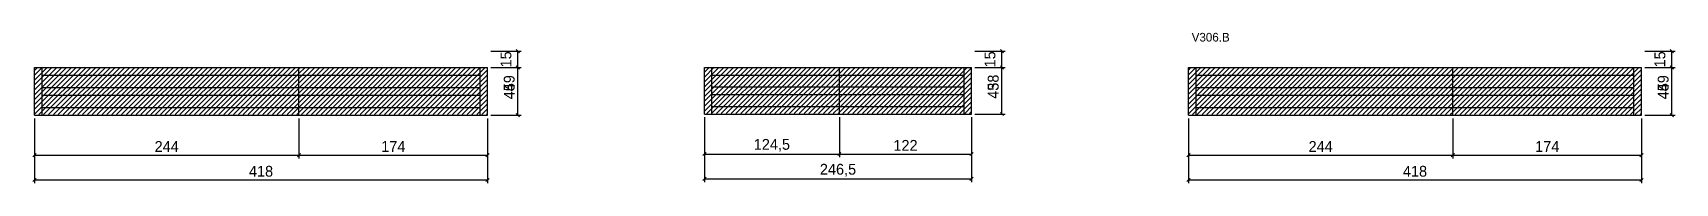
# Model space of a CAD drawing. Extents: x -2 to 1514, y -257 to -118.
import ezdxf

# ---------------------------------------------------------------- set-up
doc = ezdxf.new("R2010")
doc.units = 0
for name, color, linetype in [('COTA', 241, 'Continuous'), ('NOMENCLATURA', 7, 'Continuous'), ('Painéis', 200, 'Continuous'), ('Reaproveitamento', 251, 'Continuous'), ('SARR_2.2x7', 40, 'Continuous')]:
    doc.layers.add(name, color=color, linetype=linetype)
doc.dimstyles.new('PAINEL', dxfattribs={"dimtxt": 10, "dimasz": 3, "dimexe": 3, "dimexo": 3, "dimgap": 3, "dimtad": 1, "dimblk": 'OBLIQUE', "dimblk1": 'OBLIQUE', "dimcen": 2.5, "dimclrd": 4, "dimclre": 4, "dimclrt": 240, "dimazin": 3, "dimtfac": 1, "dimtmove": 0, "dimatfit": 3})

# ---------------------------------------------------------------- blocks, each defined once
blk = doc.blocks.new('_OBLIQUE')
at = {"color": 0, "linetype": 'BYBLOCK'}
blk.add_line((-0.5, -0.5), (0.5, 0.5), dxfattribs=at)

msp = doc.modelspace()

# ---------------------------------------------------------------- hatches: boundary and pattern name
at = {"layer": 'Reaproveitamento'}
h = msp.add_hatch(dxfattribs=at)
h.set_pattern_fill('ANSI31')
h.paths.add_polyline_path([(0, -193.6), (244, -193.6), (244, -150), (0, -150)])
h = msp.add_hatch(dxfattribs=at)
h.set_pattern_fill('ANSI31')
h.paths.add_polyline_path([(244, -193.6), (418, -193.6), (418, -150), (244, -150)])
h = msp.add_hatch(dxfattribs=at)
h.set_pattern_fill('ANSI31')
h.paths.add_polyline_path([(618, -192.6), (742.5, -192.6), (742.5, -150), (618, -150)])
h = msp.add_hatch(dxfattribs=at)
h.set_pattern_fill('ANSI31')
h.paths.add_polyline_path([(742.5, -192.6), (864.5, -192.6), (864.5, -150), (742.5, -150)])
h = msp.add_hatch(dxfattribs=at)
h.set_pattern_fill('ANSI31')
h.paths.add_polyline_path([(1064.5, -193.6), (1308.5, -193.6), (1308.5, -150), (1064.5, -150)])
h = msp.add_hatch(dxfattribs=at)
h.set_pattern_fill('ANSI31')
h.paths.add_polyline_path([(1308.5, -193.6), (1482.5, -193.6), (1482.5, -150), (1308.5, -150)])

# ---------------------------------------------------------------- linework, layer by layer
at = {"layer": 'Painéis'}
for p, q in [((0, -150), (244, -150)), ((0, -194), (0, -150)), ((244, -194), (244, -150)), ((244, -150), (418, -150)), ((418, -194), (418, -150)), ((618, -150), (742.5, -150)), ((618, -193), (618, -150)), ((742.5, -193), (742.5, -150)), ((742.5, -150), (864.5, -150)), ((864.5, -193), (864.5, -150)), ((1064.5, -150), (1308.5, -150)), ((1064.5, -194), (1064.5, -150)), ((1308.5, -194), (1308.5, -150)), ((1308.5, -150), (1482.5, -150)), ((1482.5, -194), (1482.5, -150)), ((0, -194), (244, -194)), ((244, -194), (418, -194)), ((618, -193), (742.5, -193)), ((742.5, -193), (864.5, -193)), ((1064.5, -194), (1308.5, -194)), ((1308.5, -194), (1482.5, -194))]:
    msp.add_line(p, q, dxfattribs=at)
at = {"layer": 'SARR_2.2x7'}
for p, q in [((7, -194), (7, -150)), ((411, -194), (411, -150)), ((625, -193), (625, -150)), ((857.5, -193), (857.5, -150)), ((1071.5, -194), (1071.5, -150)), ((1475.5, -194), (1475.5, -150))]:
    msp.add_line(p, q, dxfattribs=at)
for points in [[(7, -157), (244, -157)], [(7, -157), (244, -157)], [(244, -157), (411, -157)], [(244, -157), (411, -157)], [(625, -157), (742.5, -157)], [(625, -157), (742.5, -157)], [(742.5, -157), (857.5, -157)], [(742.5, -157), (857.5, -157)], [(1071.5, -157), (1308.5, -157)], [(1071.5, -157), (1308.5, -157)], [(1308.5, -157), (1475.5, -157)], [(1308.5, -157), (1475.5, -157)], [(7, -168.5), (244, -168.5)], [(7, -168.5), (244, -168.5)], [(7, -175.5), (244, -175.5)], [(7, -175.5), (244, -175.5)], [(244, -168.5), (411, -168.5)], [(244, -168.5), (411, -168.5)], [(244, -175.5), (411, -175.5)], [(244, -175.5), (411, -175.5)], [(625, -168), (742.5, -168)], [(625, -168), (742.5, -168)], [(625, -175), (742.5, -175)], [(625, -175), (742.5, -175)], [(742.5, -168), (857.5, -168)], [(742.5, -168), (857.5, -168)], [(742.5, -175), (857.5, -175)], [(742.5, -175), (857.5, -175)], [(1071.5, -168.5), (1308.5, -168.5)], [(1071.5, -168.5), (1308.5, -168.5)], [(1071.5, -175.5), (1308.5, -175.5)], [(1071.5, -175.5), (1308.5, -175.5)], [(1308.5, -168.5), (1475.5, -168.5)], [(1308.5, -168.5), (1475.5, -168.5)], [(1308.5, -175.5), (1475.5, -175.5)], [(1308.5, -175.5), (1475.5, -175.5)], [(7, -187), (244, -187)], [(7, -187), (244, -187)], [(244, -187), (411, -187)], [(244, -187), (411, -187)], [(625, -186), (742.5, -186)], [(625, -186), (742.5, -186)], [(742.5, -186), (857.5, -186)], [(742.5, -186), (857.5, -186)], [(1071.5, -187), (1308.5, -187)], [(1071.5, -187), (1308.5, -187)], [(1308.5, -187), (1475.5, -187)], [(1308.5, -187), (1475.5, -187)]]:
    msp.add_lwpolyline(points, dxfattribs=at)

# ---------------------------------------------------------------- texts
at = {"layer": 'NOMENCLATURA'}
msp.add_text('V306.B', height=8, dxfattribs=at).set_placement((1067.5, -126))

# ---------------------------------------------------------------- dimensions: what is measured, and where the dimension line sits
at = {"layer": 'COTA'}
for base, p1, p2 in [((446, -194), (418, -194), (418, -135)), ((446, -150), (418, -150), (418, -135)), ((892.5, -193), (864.5, -193), (864.5, -135)), ((892.5, -150), (864.5, -150), (864.5, -135)), ((1510.5, -194), (1482.5, -194), (1482.5, -135)), ((1510.5, -150), (1482.5, -150), (1482.5, -135)), ((446, -194), (418, -194), (418, -150)), ((892.5, -193), (864.5, -193), (864.5, -150)), ((1510.5, -194), (1482.5, -194), (1482.5, -150))]:
    msp.add_linear_dim(base=base, p1=p1, p2=p2, angle=90, dimstyle='PAINEL', dxfattribs=at).render()
for base, p1, p2 in [((0, -231), (0, -194), (244, -194)), ((0, -254), (0, -194), (418, -194)), ((244, -231), (244, -194), (418, -194)), ((618, -230), (618, -193), (742.5, -193)), ((618, -253), (618, -193), (864.5, -193)), ((742.5, -230), (742.5, -193), (864.5, -193)), ((1064.5, -231), (1064.5, -194), (1308.5, -194)), ((1064.5, -254), (1064.5, -194), (1482.5, -194)), ((1308.5, -231), (1308.5, -194), (1482.5, -194))]:
    msp.add_linear_dim(base=base, p1=p1, p2=p2, dimstyle='PAINEL', dxfattribs=at).render()

doc.saveas('drawing.dxf')
